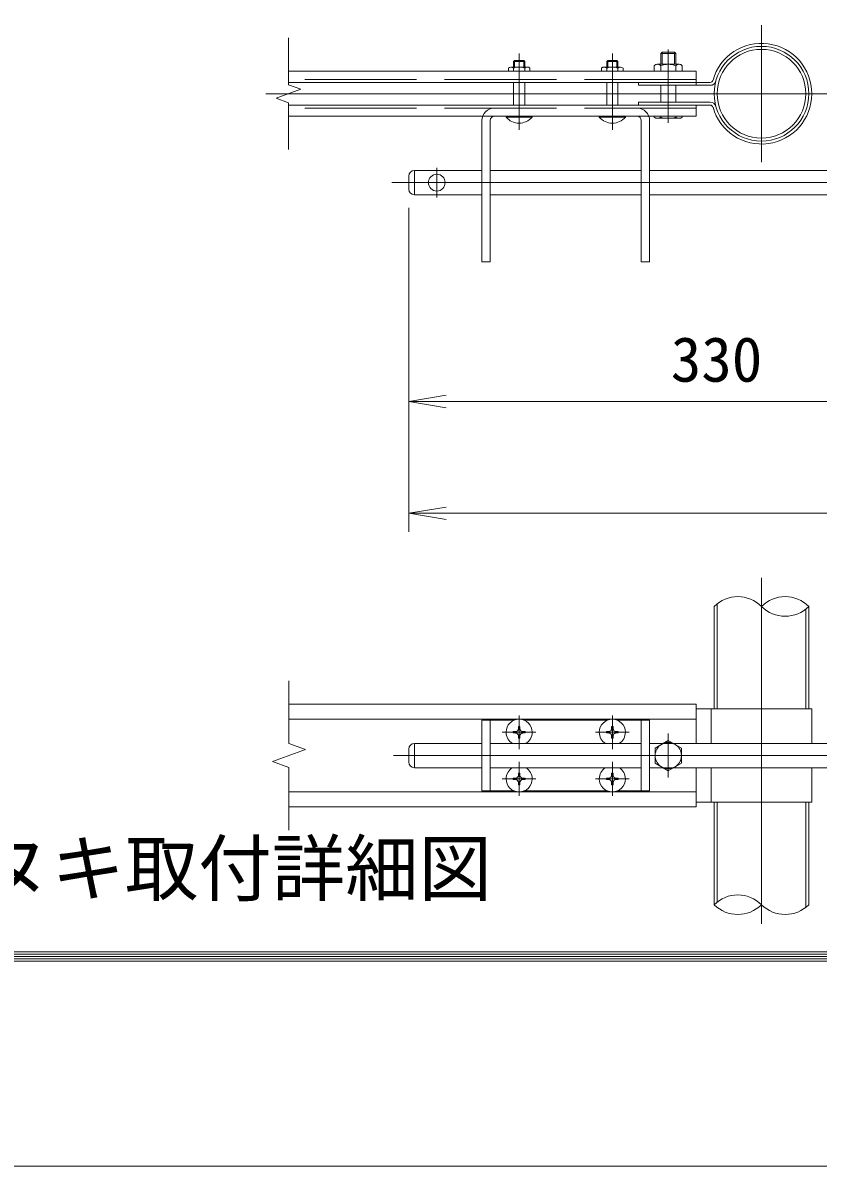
# Model space of a CAD drawing. Units: millimetres, scale not verified. Extents: x -4200 to 4200, y -2970 to 2970.
# Drawn here: x -2247 to -1393, y -2970 to -1744 of the extents above; entities that cross this region are included whole.
import ezdxf
from ezdxf.enums import TextEntityAlignment as Align

# ---------------------------------------------------------------- set-up
doc = ezdxf.new("R2010")
doc.units = ezdxf.units.MM
doc.header["$LTSCALE"] = 20
doc.linetypes.add('DASHED', pattern=[7.5, 6, -1.5])
doc.linetypes.add('USER1', pattern=[50.8, 31.75, -6.35, 6.35, -6.35])
for name, color, linetype, lineweight in [('0-1_D-TTL', 7, 'Continuous', 9), ('0-2_D-TTL-TXT', 7, 'Continuous', 18), ('0-4_D-BMK', 2, 'USER1', 13), ('0-5_D-STR1', 1, 'Continuous', 18), ('0-8_D-STR3', 3, 'Continuous', 13), ('0-9_D-STR-DIM', 7, 'Continuous', 9), ('0-A_0', 7, 'Continuous', 9)]:
    doc.layers.add(name, color=color, linetype=linetype, lineweight=lineweight)
doc.styles.add('ＭＳ ゴシック', font='')
doc.styles.get('ＭＳ ゴシック').set_extended_font_data('MS Gothic')

# ---------------------------------------------------------------- blocks, each defined once
blk = doc.blocks.new('_Open')
at = {"layer": '0-A_0'}
blk.add_line((-20, 3.33), (0, 0), dxfattribs=at)
blk.add_lwpolyline([(-20, -3.33), (0, 0), (-20, 0)], dxfattribs=at)

msp = doc.modelspace()

# ---------------------------------------------------------------- linework, layer by layer
at = {"layer": '0-1_D-TTL', "color": 2, "lineweight": 18}
msp.add_lwpolyline([(-4200, 2970), (4200, 2970), (4200, -2970), (-4200, -2970)], close=True, dxfattribs=at)
at = {"layer": '0-1_D-TTL'}
for points in [[(-3930, 2750), (3930, 2750), (3930, -2750), (-3930, -2750)], [(-3927.5, 2747.5), (3927.5, 2747.5), (3927.5, -2747.5), (-3927.5, -2747.5)], [(-3925, 2745), (3925, 2745), (3925, -2745), (-3925, -2745)], [(-3922.5, 2742.5), (3922.5, 2742.5), (3922.5, -2742.5), (-3922.5, -2742.5)], [(-3920, 2740), (3920, 2740), (3920, -2740), (-3920, -2740)]]:
    msp.add_lwpolyline(points, close=True, dxfattribs=at)
at = {"layer": '0-4_D-BMK'}
for p, q in [((-1454.15, -1745.95), (-1454.15, -1893.18)), ((-1714.15, -1776.44), (-1714.15, -1858.46)), ((-1614.15, -1776.44), (-1614.15, -1858.46)), ((-1554.15, -1772.05), (-1554.15, -1850.74)), ((-1985.85, -1819.57), (-597.36, -1819.57)), ((-1802.55, -1899.18), (-1802.55, -1930.75)), ((-1850.61, -1914.97), (-619.46, -1914.97)), ((-1454.15, -2338.98), (-1454.15, -2710.15)), ((-1714.15, -2522.78), (-1714.15, -2486.52)), ((-1614.15, -2522.7), (-1614.15, -2486.44)), ((-1732.37, -2504.57), (-1696.11, -2504.57)), ((-1632.37, -2504.57), (-1596.11, -2504.57)), ((-1554.15, -2505.99), (-1554.15, -2553.14)), ((-1848.79, -2529.57), (-569.89, -2529.57)), ((-1714.15, -2572.7), (-1714.15, -2536.44)), ((-1614.15, -2572.7), (-1614.15, -2536.44)), ((-1732.37, -2554.57), (-1696.11, -2554.57)), ((-1632.37, -2554.57), (-1596.11, -2554.57))]:
    msp.add_line(p, q, dxfattribs=at)
at = {"layer": '0-5_D-STR1', "linetype": 'DASHED'}
for p, q in [((-1501.75, -2366.74), (-1501.75, -2479.57)), ((-1406.55, -2372.39), (-1406.55, -2479.57)), ((-1501.75, -2579.57), (-1501.75, -2686.74)), ((-1406.55, -2579.57), (-1406.55, -2692.39))]:
    msp.add_line(p, q, dxfattribs=at)
at = {"layer": '0-5_D-STR1'}
for p, q in [((-1504.95, -2369.57), (-1504.95, -2479.57)), ((-1403.35, -2369.57), (-1403.35, -2479.57)), ((-1504.95, -2579.57), (-1504.95, -2689.57)), ((-1403.35, -2579.57), (-1403.35, -2689.57)), ((-1403.35, -2579.57), (-1403.35, -2689.57))]:
    msp.add_line(p, q, dxfattribs=at)
for radius in [50.8, 47.6]:
    msp.add_circle((-1454.15, -1819.57), radius, dxfattribs=at)
at = {"layer": '0-8_D-STR3'}
for p, q in [((-1562.15, -1776.32), (-1560.8, -1774.97)), ((-1546.15, -1776.32), (-1562.15, -1776.32)), ((-1562.15, -1787.97), (-1562.15, -1776.32)), ((-1547.51, -1774.97), (-1560.8, -1774.97)), ((-1560.8, -1787.97), (-1560.8, -1774.97)), ((-1547.51, -1774.97), (-1546.15, -1776.32)), ((-1547.51, -1787.97), (-1547.51, -1774.97)), ((-1546.15, -1787.97), (-1546.15, -1776.32)), ((-1719.07, -1783.77), (-1720.15, -1784.85)), ((-1720.15, -1790.97), (-1720.15, -1784.85)), ((-1720.15, -1784.85), (-1708.15, -1784.85)), ((-1719.07, -1790.97), (-1719.07, -1783.77)), ((-1719.07, -1783.77), (-1709.23, -1783.77)), ((-1719.07, -1783.77), (-1709.23, -1783.77)), ((-1709.23, -1790.97), (-1709.23, -1783.77)), ((-1709.23, -1783.77), (-1708.15, -1784.85)), ((-1708.15, -1790.97), (-1708.15, -1784.85)), ((-1619.07, -1783.77), (-1620.15, -1784.85)), ((-1608.15, -1784.85), (-1620.15, -1784.85)), ((-1620.15, -1790.97), (-1620.15, -1784.85)), ((-1609.23, -1783.77), (-1619.07, -1783.77)), ((-1609.23, -1783.77), (-1619.07, -1783.77)), ((-1619.07, -1790.97), (-1619.07, -1783.77)), ((-1609.23, -1783.77), (-1608.15, -1784.85)), ((-1609.23, -1790.97), (-1609.23, -1783.77)), ((-1608.15, -1790.97), (-1608.15, -1784.85)), ((-1569.15, -1789.57), (-1569.15, -1795.37)), ((-1542.31, -1787.97), (-1565.99, -1787.97)), ((-1562.15, -1795.37), (-1562.15, -1789.57)), ((-1546.15, -1795.37), (-1546.15, -1789.57)), ((-1539.15, -1789.57), (-1539.15, -1795.37)), ((-1524.15, -1795.37), (-1961.71, -1795.37)), ((-1725.65, -1792.17), (-1725.65, -1795.37)), ((-1720.15, -1795.37), (-1720.15, -1792.17)), ((-1708.15, -1795.37), (-1708.15, -1792.17)), ((-1702.65, -1792.17), (-1702.65, -1795.37)), ((-1625.65, -1792.17), (-1625.65, -1795.37)), ((-1620.15, -1795.37), (-1620.15, -1792.17)), ((-1608.15, -1795.37), (-1608.15, -1792.17)), ((-1602.65, -1792.17), (-1602.65, -1795.37)), ((-1524.15, -1795.37), (-1524.15, -1810.57)), ((-1509.24, -1807.37), (-1961.71, -1807.37)), ((-1720.15, -1831.77), (-1720.15, -1807.37)), ((-1708.15, -1831.77), (-1708.15, -1807.37)), ((-1620.15, -1831.77), (-1620.15, -1807.37)), ((-1608.15, -1831.77), (-1608.15, -1807.37)), ((-1586.15, -1807.37), (-1586.15, -1810.57)), ((-1509.24, -1810.57), (-1586.15, -1810.57)), ((-1562.15, -1828.57), (-1562.15, -1810.57)), ((-1546.15, -1828.57), (-1546.15, -1810.57)), ((-1509.24, -1831.77), (-1961.71, -1831.77)), ((-1509.24, -1828.57), (-1586.15, -1828.57)), ((-1586.15, -1828.57), (-1586.15, -1831.77)), ((-1586.15, -1828.57), (-1586.15, -1831.77)), ((-1524.15, -1831.77), (-1524.15, -1843.77)), ((-1524.15, -1843.77), (-1961.71, -1843.77)), ((-1754.15, -1848.47), (-1754.15, -1999.97)), ((-1745.15, -1848.27), (-1745.15, -1999.97)), ((-1728.15, -1843.77), (-1700.15, -1843.77)), ((-1728.15, -1844.6), (-1728.15, -1843.77)), ((-1728.15, -1844.6), (-1700.15, -1844.6)), ((-1700.15, -1844.6), (-1700.15, -1843.77)), ((-1628.15, -1844.6), (-1628.15, -1843.77)), ((-1600.15, -1843.77), (-1628.15, -1843.77)), ((-1600.15, -1844.6), (-1628.15, -1844.6)), ((-1600.15, -1844.6), (-1600.15, -1843.77)), ((-1583.15, -1848.27), (-1583.15, -1999.97)), ((-1574.15, -1848.47), (-1574.15, -1999.97)), ((-1569.15, -1843.77), (-1569.15, -1844.77)), ((-1565.79, -1845.97), (-1542.59, -1845.97)), ((-1562.15, -1843.77), (-1562.15, -1844.77)), ((-1546.15, -1843.77), (-1546.15, -1844.77)), ((-1539.15, -1843.77), (-1539.15, -1844.77)), ((-1832.55, -1907.97), (-1832.55, -1921.97)), ((-1826.55, -1901.97), (-1754.15, -1901.97)), ((-1826.55, -1901.97), (-1826.55, -1927.97)), ((-1745.15, -1901.97), (-1583.15, -1901.97)), ((-1574.15, -1901.97), (-1212.55, -1901.97)), ((-1826.55, -1927.97), (-1754.15, -1927.97)), ((-1745.15, -1927.97), (-1583.15, -1927.97)), ((-1574.15, -1927.97), (-1212.55, -1927.97)), ((-1754.15, -1999.97), (-1745.15, -1999.97)), ((-1574.15, -1999.97), (-1583.15, -1999.97)), ((-1524.15, -2474.57), (-1961.15, -2474.57)), ((-1524.15, -2474.57), (-1524.15, -2516.57)), ((-1400.15, -2479.57), (-1524.15, -2479.57)), ((-1508.15, -2479.57), (-1508.15, -2516.57)), ((-1400.15, -2479.57), (-1400.15, -2516.57)), ((-1524.15, -2490.57), (-1961.15, -2490.57)), ((-1754.15, -2491.57), (-1754.15, -2567.57)), ((-1719.35, -2491.57), (-1754.15, -2491.57)), ((-1745.15, -2491.57), (-1745.15, -2567.57)), ((-1714.94, -2498.27), (-1714.99, -2500.86)), ((-1713.36, -2498.27), (-1714.94, -2498.27)), ((-1713.36, -2498.27), (-1713.32, -2500.86)), ((-1619.35, -2491.57), (-1708.96, -2491.57)), ((-1614.94, -2498.27), (-1614.99, -2500.86)), ((-1613.36, -2498.27), (-1614.94, -2498.27)), ((-1613.36, -2498.27), (-1613.32, -2500.86)), ((-1574.15, -2491.57), (-1608.96, -2491.57)), ((-1583.15, -2491.57), (-1583.15, -2567.57)), ((-1574.15, -2491.57), (-1574.15, -2567.57)), ((-1720.45, -2505.36), (-1720.45, -2504.57)), ((-1717.86, -2505.4), (-1720.45, -2505.36)), ((-1714.94, -2510.87), (-1714.99, -2508.27)), ((-1713.36, -2510.87), (-1714.94, -2510.87)), ((-1713.36, -2510.87), (-1713.32, -2508.27)), ((-1710.45, -2503.73), (-1707.85, -2503.78)), ((-1707.85, -2503.78), (-1707.85, -2504.57)), ((-1617.86, -2503.73), (-1620.45, -2503.78)), ((-1620.45, -2503.78), (-1620.45, -2504.57)), ((-1614.94, -2510.87), (-1614.99, -2508.27)), ((-1613.36, -2510.87), (-1614.94, -2510.87)), ((-1613.36, -2510.87), (-1613.32, -2508.27)), ((-1610.45, -2505.4), (-1607.85, -2505.36)), ((-1607.85, -2505.36), (-1607.85, -2504.57)), ((-1832.55, -2522.57), (-1832.55, -2536.57)), ((-1803.65, -2516.57), (-1826.55, -2516.57)), ((-1826.55, -2516.57), (-1826.55, -2542.57)), ((-1803.96, -2516.57), (-1754.15, -2516.57)), ((-1745.15, -2516.57), (-1583.15, -2516.57)), ((-1574.15, -2516.57), (-1468.45, -2516.57)), ((-1468.75, -2516.57), (-1212.55, -2516.57)), ((-1803.65, -2542.57), (-1826.55, -2542.57)), ((-1803.96, -2542.57), (-1754.15, -2542.57)), ((-1745.15, -2542.57), (-1583.15, -2542.57)), ((-1714.94, -2548.27), (-1714.99, -2550.86)), ((-1713.36, -2548.27), (-1714.94, -2548.27)), ((-1713.36, -2548.27), (-1713.32, -2550.86)), ((-1614.94, -2548.27), (-1614.99, -2550.86)), ((-1613.36, -2548.27), (-1614.94, -2548.27)), ((-1613.36, -2548.27), (-1613.32, -2550.86)), ((-1574.15, -2542.57), (-1468.45, -2542.57)), ((-1524.15, -2542.57), (-1524.15, -2584.57)), ((-1508.15, -2542.57), (-1508.15, -2579.57)), ((-1468.75, -2542.57), (-1212.55, -2542.57)), ((-1400.15, -2542.57), (-1400.15, -2579.57)), ((-1720.45, -2555.36), (-1720.45, -2554.57)), ((-1717.86, -2555.4), (-1720.45, -2555.36)), ((-1714.94, -2560.87), (-1714.99, -2558.27)), ((-1713.36, -2560.87), (-1714.94, -2560.87)), ((-1713.36, -2560.87), (-1713.32, -2558.27)), ((-1710.45, -2553.73), (-1707.85, -2553.78)), ((-1710.45, -2555.4), (-1707.85, -2555.36)), ((-1707.85, -2553.78), (-1707.85, -2554.57)), ((-1707.85, -2555.36), (-1707.85, -2554.57)), ((-1617.86, -2553.73), (-1620.45, -2553.78)), ((-1620.45, -2553.78), (-1620.45, -2554.57)), ((-1614.94, -2560.87), (-1614.99, -2558.27)), ((-1613.36, -2560.87), (-1614.94, -2560.87)), ((-1613.36, -2560.87), (-1613.32, -2558.27)), ((-1610.45, -2553.73), (-1607.85, -2553.78)), ((-1610.45, -2555.4), (-1607.85, -2555.36)), ((-1607.85, -2553.78), (-1607.85, -2554.57)), ((-1607.85, -2555.36), (-1607.85, -2554.57)), ((-1524.15, -2568.57), (-1961.15, -2568.57)), ((-1719.35, -2567.57), (-1754.15, -2567.57)), ((-1619.35, -2567.57), (-1708.96, -2567.57)), ((-1574.15, -2567.57), (-1608.96, -2567.57)), ((-1524.15, -2584.57), (-1961.15, -2584.57)), ((-1400.15, -2579.57), (-1524.15, -2579.57))]:
    msp.add_line(p, q, dxfattribs=at)
at = {"layer": '0-8_D-STR3', "linetype": 'DASHED'}
for p, q in [((-1722.94, -1790.97), (-1705.22, -1790.97)), ((-1605.36, -1790.97), (-1623.08, -1790.97)), ((-1524.15, -1804.17), (-1961.71, -1804.17)), ((-1524.15, -1834.97), (-1961.71, -1834.97))]:
    msp.add_line(p, q, dxfattribs=at)
at = {"layer": '0-8_D-STR3'}
for points in [[(-1717.86, -2503.73), (-1720.45, -2503.78), (-1720.45, -2504.57)], [(-1710.45, -2505.4), (-1707.85, -2505.36), (-1707.85, -2504.57)], [(-1617.86, -2505.4), (-1620.45, -2505.36), (-1620.45, -2504.57)], [(-1610.45, -2503.73), (-1607.85, -2503.78), (-1607.85, -2504.57)], [(-1717.86, -2553.73), (-1720.45, -2553.78), (-1720.45, -2554.57)], [(-1617.86, -2555.4), (-1620.45, -2555.36), (-1620.45, -2554.57)]]:
    msp.add_lwpolyline(points, dxfattribs=at)
at = {"layer": '0-8_D-STR3', "color": 4, "linetype": 'DASHED'}
msp.add_lwpolyline([(-1554.15, -2513.37), (-1568.18, -2521.47), (-1568.18, -2537.67), (-1554.15, -2545.77), (-1540.12, -2537.67), (-1540.12, -2521.47)], close=True, dxfattribs=at)
at = {"layer": '0-8_D-STR3'}
msp.add_circle((-1802.55, -1914.97), 9, dxfattribs=at)
at = {"layer": '0-8_D-STR3', "color": 4, "linetype": 'DASHED', "lineweight": 9}
msp.add_circle((-1554.15, -2529.57), 14.07, dxfattribs=at)
at = {"layer": '0-8_D-STR3'}
for centre, radius, start, end in [((-1454.15, -1819.57), 54, 195.6185, 164.3815), ((-1565.65, -1792.56), 4.6, 40.52088, 139.47912), ((-1554.15, -1808.77), 20.8, 67.38014, 112.61986), ((-1542.65, -1792.56), 4.6, 40.52088, 139.47912), ((-1722.9, -1794.72), 3.75, 42.84372, 137.15628), ((-1714.15, -1806.57), 15.6, 67.38014, 112.61986), ((-1705.4, -1794.7), 3.74, 42.69541, 137.30459), ((-1622.9, -1794.7), 3.74, 42.69541, 137.30459), ((-1614.15, -1806.57), 15.6, 67.38014, 112.61986), ((-1605.4, -1794.72), 3.75, 42.84372, 137.15628), ((-1509.24, -1804.17), 3.2, 270, 344.3815), ((-1509.24, -1804.17), 6.4, 270, 344.3815), ((-1740.65, -1848.47), 13.5, 90, 180), ((-1587.65, -1848.47), 13.5, 0, 90), ((-1509.24, -1834.97), 6.4, 15.6185, 90), ((-1509.24, -1834.97), 3.2, 15.6185, 90), ((-1740.65, -1848.27), 4.5, 90, 180), ((-1714.15, -1832.97), 18.2, 219.71514, 320.28486), ((-1614.15, -1832.97), 18.2, 219.71514, 320.28486), ((-1587.65, -1848.27), 4.5, 0, 90), ((-1565.65, -1840.27), 5.7, 232.09851, 307.90149), ((-1554.15, -1818.7), 27.27, 252.93847, 287.06153), ((-1542.65, -1840.26), 5.7, 232.14171, 307.85829), ((-1826.55, -1907.97), 6, 90, 180), ((-1826.55, -1921.97), 6, 180, 270), ((-1714.15, -2504.57), 14, 0, 180), ((-1717.96, -2500.76), 2.98, 270, 0), ((-1710.34, -2500.76), 2.98, 180, 270), ((-1614.15, -2504.57), 14, 0, 180), ((-1617.96, -2500.76), 2.98, 270, 0), ((-1610.34, -2500.76), 2.98, 180, 270), ((-1714.15, -2504.57), 14, 180, 238.99728), ((-1717.96, -2508.38), 2.98, 0, 90), ((-1710.34, -2508.38), 2.98, 90, 180), ((-1714.15, -2504.57), 14, 301.00272, 0), ((-1614.15, -2504.57), 14, 180, 238.99728), ((-1617.96, -2508.38), 2.98, 0, 90), ((-1610.34, -2508.38), 2.98, 90, 180), ((-1614.15, -2504.57), 14, 301.00272, 0), ((-1826.55, -2522.57), 6, 90, 180), ((-1826.55, -2536.57), 6, 180, 270), ((-1714.15, -2554.57), 14, 121.00272, 180), ((-1717.96, -2550.76), 2.98, 270, 0), ((-1710.34, -2550.76), 2.98, 180, 270), ((-1714.15, -2554.57), 14, 0, 58.99728), ((-1614.15, -2554.57), 14, 121.00272, 180), ((-1617.96, -2550.76), 2.98, 270, 0), ((-1610.34, -2550.76), 2.98, 180, 270), ((-1614.15, -2554.57), 14, 0, 58.99728), ((-1714.15, -2554.57), 14, 180, 0), ((-1717.96, -2558.38), 2.98, 0, 90), ((-1710.34, -2558.38), 2.98, 90, 180), ((-1614.15, -2554.57), 14, 180, 0), ((-1617.96, -2558.38), 2.98, 0, 90), ((-1610.34, -2558.38), 2.98, 90, 180)]:
    msp.add_arc(centre, radius, start, end, dxfattribs=at)
at = {"layer": '0-9_D-STR-DIM'}
for p, q in [((-1961.71, -1809.95), (-1961.71, -1759.57)), ((-1974.92, -1824.38), (-1948.49, -1814.76)), ((-1948.49, -1814.76), (-1961.71, -1809.95)), ((-1961.71, -1829.19), (-1974.92, -1824.38)), ((-1961.71, -1879.57), (-1961.71, -1829.19)), ((-1832.55, -1941.97), (-1832.55, -2169.71)), ((-1832.55, -1941.97), (-1832.55, -2289.71)), ((-1792.55, -2149.71), (-1212.55, -2149.71)), ((-1792.55, -2269.71), (-672.55, -2269.71)), ((-1961.15, -2516.74), (-1961.15, -2449.57)), ((-1978.77, -2535.98), (-1943.53, -2523.15)), ((-1943.53, -2523.15), (-1961.15, -2516.74)), ((-1961.15, -2542.39), (-1978.77, -2535.98)), ((-1961.15, -2609.57), (-1961.15, -2542.39))]:
    msp.add_line(p, q, dxfattribs=at)
for centre, start, end in [((-1479.55, -2395.13), 45.18146, 134.81854), ((-1428.75, -2395.13), 45.18146, 134.81854), ((-1428.75, -2344.01), 225.18146, 314.81854), ((-1479.55, -2715.13), 45.18146, 134.81854), ((-1479.55, -2664.01), 225.18146, 314.81854), ((-1428.75, -2664.01), 225.18146, 314.81854)]:
    msp.add_arc(centre, 36.03, start, end, dxfattribs=at)

# ---------------------------------------------------------------- block references
at = {"layer": '0-9_D-STR-DIM', "xscale": 2, "yscale": 2, "rotation": 180}
for p in [(-1832.55, -2149.71), (-1832.55, -2269.71)]:
    msp.add_blockref('_Open', p, dxfattribs=at)

# ---------------------------------------------------------------- texts
at = {"layer": '0-2_D-TTL-TXT', "style": 'ＭＳ ゴシック'}
msp.add_text('カンヌキ取付詳細図', height=57.77, dxfattribs=at).set_placement((-2452.41, -2696.76), align=Align.BOTTOM_LEFT)
at = {"layer": '0-9_D-STR-DIM', "style": 'ＭＳ ゴシック'}
msp.add_text('330', height=48.09, dxfattribs=at).set_placement((-1551.43, -2142.96), align=Align.BOTTOM_LEFT)

doc.saveas('drawing.dxf')
